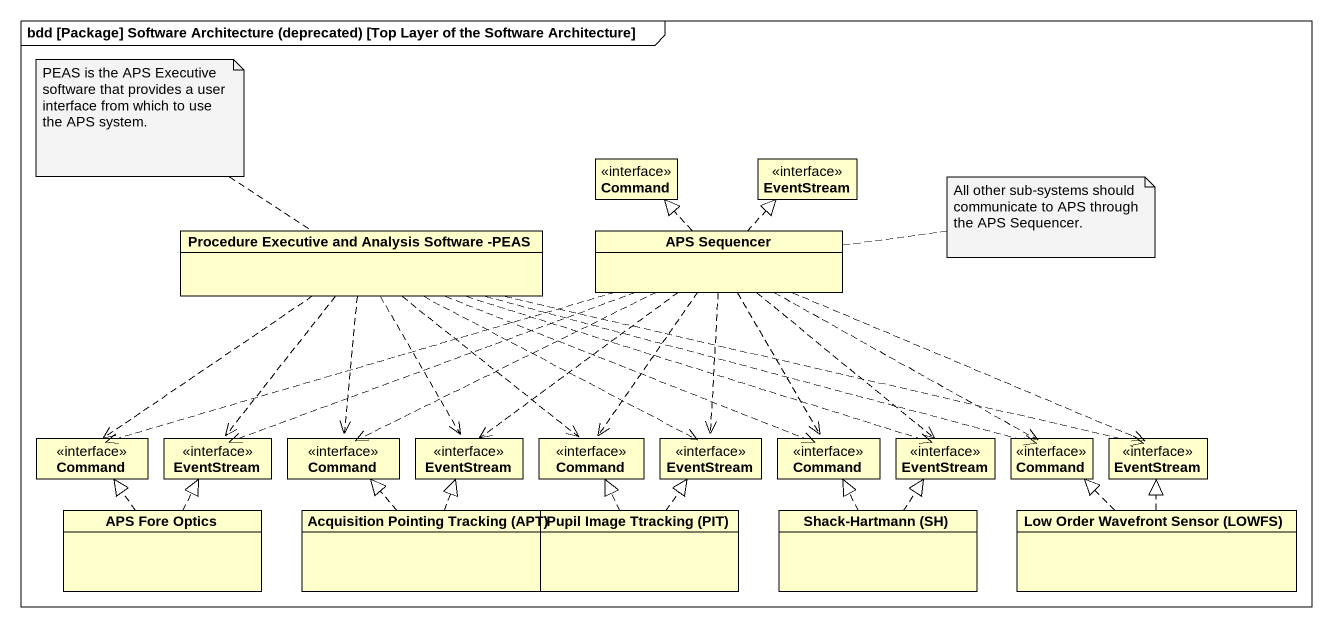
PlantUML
@startuml
mainframe bdd [Package] Software Architecture (deprecated) [Top Layer of the Software Architecture]
hide circle
hide empty members
interface Command
interface EventStream
class "Procedure Executive and Analysis Software -PEAS" as Procedure_Executive_and
class "APS Sequencer" as APS_Sequencer
interface "Command" as Command_2
interface "EventStream" as EventStream_2
interface "Command" as Command_3
interface "EventStream" as EventStream_3
interface "Command" as Command_4
interface "EventStream" as EventStream_4
interface "Command" as Command_5
interface "EventStream" as EventStream_5
interface "Command" as Command_6
interface "EventStream" as EventStream_6
class "APS Fore Optics" as APS_Fore_Optics
class "Acquisition Pointing Tracking (APT)" as Acquisition_Pointing
class "Pupil Image Ttracking (PIT)" as Pupil_Image_Ttracking_PIT
class "Shack-Hartmann (SH)" as Shack_Hartmann_SH
class "Low Order Wavefront Sensor (LOWFS)" as Low_Order_Wavefront_Sensor
Procedure_Executive_and ..> Command_2
Procedure_Executive_and ..> EventStream_2
Procedure_Executive_and ..> Command_3
Procedure_Executive_and ..> EventStream_3
Procedure_Executive_and ..> Command_4
Procedure_Executive_and .right.> EventStream_4
Procedure_Executive_and .right.> Command_5
Procedure_Executive_and .right.> EventStream_5
Procedure_Executive_and .right.> Command_6
Procedure_Executive_and .right.> EventStream_6
APS_Sequencer .up.|> Command
APS_Sequencer .up.|> EventStream
APS_Sequencer .left.> Command_2
APS_Sequencer .left.> EventStream_2
APS_Sequencer .left.> Command_3
APS_Sequencer ..> EventStream_3
APS_Sequencer ..> Command_4
APS_Sequencer ..> EventStream_4
APS_Sequencer ..> Command_5
APS_Sequencer ..> EventStream_5
APS_Sequencer .right.> Command_6
APS_Sequencer .right.> EventStream_6
APS_Fore_Optics .up.|> Command_2
APS_Fore_Optics .up.|> EventStream_2
Acquisition_Pointing .up.|> Command_3
Acquisition_Pointing .up.|> EventStream_3
Pupil_Image_Ttracking_PIT .up.|> Command_4
Pupil_Image_Ttracking_PIT .up.|> EventStream_4
Shack_Hartmann_SH .up.|> Command_5
Shack_Hartmann_SH .up.|> EventStream_5
Low_Order_Wavefront_Sensor .up.|> Command_6
Low_Order_Wavefront_Sensor .up.|> EventStream_6
note top of Procedure_Executive_and : PEAS is the APS Executive software that provides a user interface from which to use the APS system.
note right of APS_Sequencer : All other sub-systems should communicate to APS through the APS Sequencer.
@enduml
